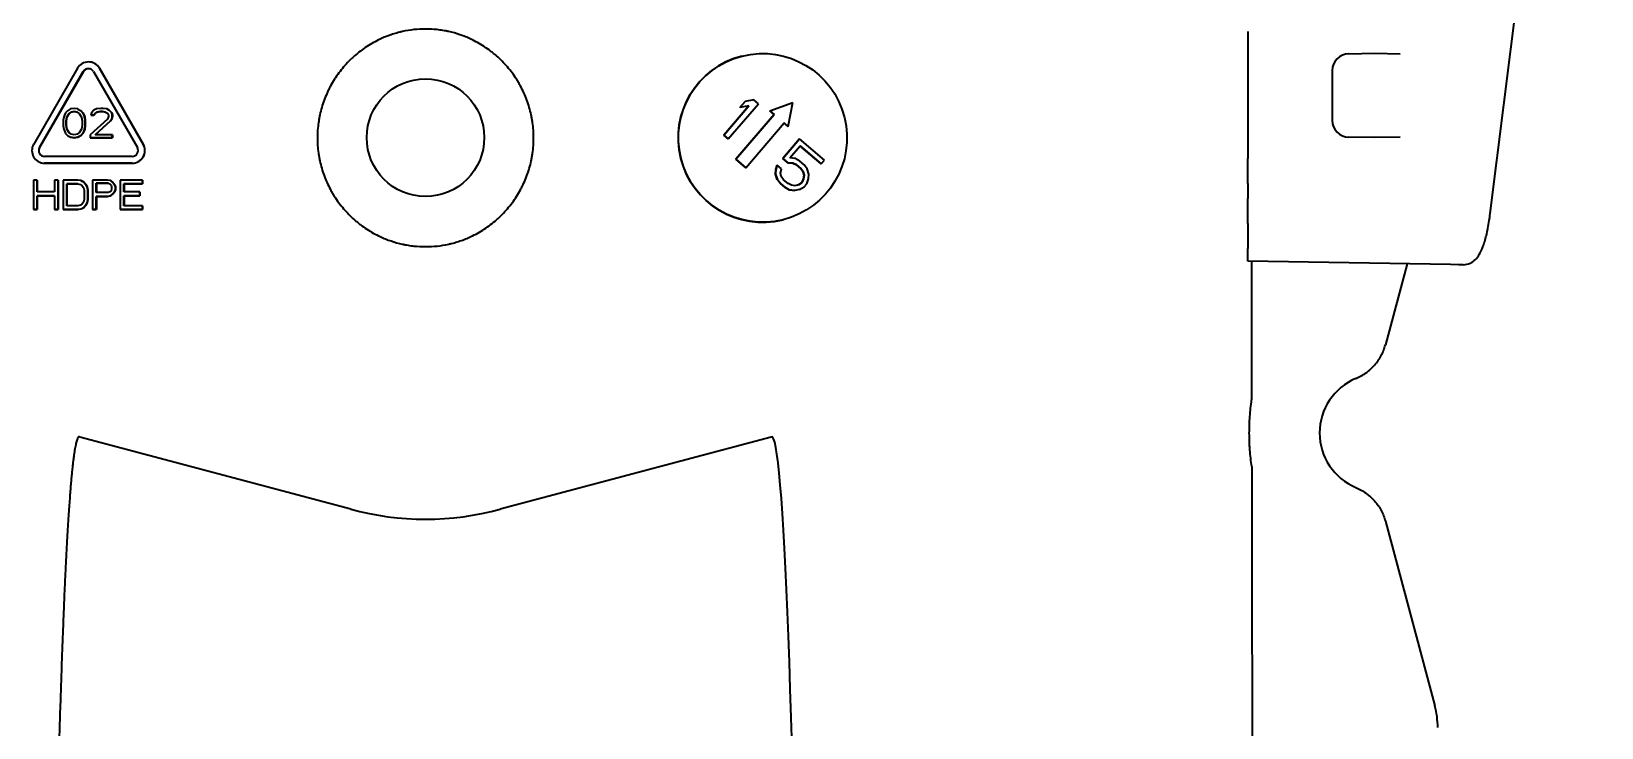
# Model space of a CAD drawing. Extents: x 5997 to 10491, y -672 to 3388.
# Drawn here: x 8517.7 to 8703.9, y 2822.6 to 2905.1 of the extents above; entities that cross this region are included whole.
import ezdxf

# ---------------------------------------------------------------- set-up
doc = ezdxf.new("R2010")
doc.units = 0
doc.header["$LTSCALE"] = 5
doc.layers.add('1', color=7, linetype='CONTINUOUS', true_color=0xffffff)

msp = doc.modelspace()

# ---------------------------------------------------------------- linework, layer by layer
at = {"layer": '1', "color": 7, "linetype": 'Continuous', "lineweight": 35}
for p, q in [((8690.7, 2883.52), (8703.9, 2988.49)), ((8661.97, 2905.12), (8661.97, 2890.04)), ((8602.01, 2902.2), (8602.01, 2902.2)), ((8673.94, 2902.47), (8676.97, 2902.53)), ((8676.97, 2902.53), (8680.01, 2902.47)), ((8523.21, 2900.75), (8518.02, 2891.75)), ((8523.91, 2900.35), (8518.71, 2891.35)), ((8518.71, 2891.35), (8523.9, 2900.35)), ((8523.91, 2900.35), (8523.9, 2900.35)), ((8524.88, 2901.45), (8524.87, 2901.46)), ((8525.12, 2900.35), (8530.31, 2891.35)), ((8525.81, 2900.75), (8525.81, 2900.75)), ((8531, 2891.75), (8525.81, 2900.75)), ((8525.81, 2900.75), (8531.01, 2891.75)), ((8671.97, 2900.47), (8671.97, 2894.58)), ((8601.74, 2896.11), (8602.35, 2896.82)), ((8602.35, 2896.82), (8601.74, 2896.11)), ((8603.41, 2897), (8602.35, 2896.82)), ((8602.35, 2896.82), (8602.35, 2896.82)), ((8603.93, 2896.55), (8603.41, 2897)), ((8605.29, 2895.72), (8608.01, 2896.68)), ((8607.48, 2893.85), (8608.01, 2896.69)), ((8608.01, 2896.68), (8608.01, 2896.69)), ((8608.01, 2896.68), (8608.01, 2896.69)), ((8521.58, 2894.96), (8521.51, 2894.58)), ((8521.66, 2895.18), (8521.58, 2894.96)), ((8521.8, 2895.48), (8521.66, 2895.18)), ((8522.02, 2895.7), (8521.8, 2895.48)), ((8521.87, 2894.51), (8521.95, 2894.96)), ((8521.95, 2894.96), (8521.88, 2894.51)), ((8522.24, 2895.4), (8521.95, 2894.96)), ((8521.95, 2894.96), (8522.24, 2895.4)), ((8521.95, 2894.96), (8521.95, 2894.96)), ((8522.38, 2895.93), (8522.02, 2895.7)), ((8522.46, 2895.55), (8522.24, 2895.4)), ((8522.24, 2895.4), (8522.46, 2895.55)), ((8522.24, 2895.4), (8522.24, 2895.4)), ((8522.82, 2896), (8522.38, 2895.93)), ((8522.83, 2895.63), (8522.46, 2895.55)), ((8522.46, 2895.55), (8522.82, 2895.63)), ((8522.46, 2895.55), (8522.46, 2895.55)), ((8523.26, 2895.93), (8522.82, 2896)), ((8522.83, 2895.63), (8522.82, 2895.63)), ((8522.82, 2895.63), (8523.19, 2895.55)), ((8523.19, 2895.55), (8522.83, 2895.63)), ((8523.19, 2895.55), (8523.41, 2895.4)), ((8523.26, 2895.92), (8523.26, 2895.93)), ((8523.62, 2895.7), (8523.26, 2895.93)), ((8523.26, 2895.92), (8523.63, 2895.7)), ((8523.41, 2895.4), (8523.7, 2894.96)), ((8523.63, 2895.7), (8523.62, 2895.7)), ((8523.84, 2895.48), (8523.62, 2895.7)), ((8523.63, 2895.7), (8523.85, 2895.48)), ((8523.7, 2894.96), (8523.77, 2894.51)), ((8523.85, 2895.48), (8523.84, 2895.48)), ((8523.99, 2895.18), (8523.84, 2895.48)), ((8523.85, 2895.48), (8523.99, 2895.18)), ((8523.99, 2895.18), (8524.07, 2894.96)), ((8523.99, 2895.18), (8523.99, 2895.18)), ((8524.06, 2894.96), (8523.99, 2895.18)), ((8524.07, 2894.96), (8524.06, 2894.96)), ((8524.13, 2894.59), (8524.06, 2894.96)), ((8524.07, 2894.96), (8524.14, 2894.58)), ((8526.76, 2894.73), (8524.72, 2892.87)), ((8524.86, 2895.48), (8524.79, 2895.18)), ((8524.8, 2895.18), (8524.79, 2895.18)), ((8524.79, 2895.18), (8525.16, 2895.18)), ((8525.16, 2895.18), (8524.8, 2895.18)), ((8525.16, 2895.78), (8524.86, 2895.48)), ((8525.45, 2895.93), (8525.16, 2895.78)), ((8525.31, 2895.4), (8525.16, 2895.18)), ((8525.16, 2895.18), (8525.3, 2895.4)), ((8525.16, 2895.18), (8525.16, 2895.18)), ((8525.3, 2895.4), (8525.52, 2895.55)), ((8525.31, 2895.4), (8525.3, 2895.4)), ((8525.52, 2895.55), (8525.31, 2895.4)), ((8525.96, 2896), (8525.45, 2895.93)), ((8525.89, 2895.63), (8525.52, 2895.55)), ((8525.52, 2895.55), (8525.88, 2895.63)), ((8525.52, 2895.55), (8525.52, 2895.55)), ((8525.89, 2895.63), (8525.88, 2895.63)), ((8525.88, 2895.63), (8526.18, 2895.63)), ((8526.18, 2895.63), (8525.89, 2895.63)), ((8526.25, 2896), (8525.96, 2896)), ((8526.54, 2895.55), (8526.18, 2895.63)), ((8526.18, 2895.63), (8526.18, 2895.63)), ((8526.18, 2895.63), (8526.54, 2895.55)), ((8526.69, 2895.93), (8526.25, 2896)), ((8526.54, 2895.55), (8526.76, 2895.41)), ((8526.69, 2895.93), (8526.98, 2895.78)), ((8526.69, 2895.93), (8526.69, 2895.93)), ((8526.98, 2895.78), (8526.69, 2895.93)), ((8526.76, 2895.41), (8526.9, 2895.18)), ((8526.9, 2895.03), (8526.76, 2894.73)), ((8526.9, 2895.18), (8526.9, 2895.03)), ((8526.98, 2895.78), (8527.27, 2895.48)), ((8526.98, 2895.78), (8526.98, 2895.78)), ((8527.27, 2895.48), (8526.98, 2895.78)), ((8527.12, 2894.51), (8527.27, 2894.73)), ((8527.27, 2894.73), (8527.13, 2894.51)), ((8527.27, 2895.48), (8527.35, 2895.18)), ((8527.27, 2895.48), (8527.27, 2895.48)), ((8527.34, 2895.18), (8527.27, 2895.48)), ((8527.35, 2895.03), (8527.27, 2894.73)), ((8527.27, 2894.73), (8527.34, 2895.03)), ((8527.27, 2894.73), (8527.27, 2894.73)), ((8527.35, 2895.18), (8527.34, 2895.18)), ((8527.34, 2895.03), (8527.34, 2895.18)), ((8527.35, 2895.03), (8527.34, 2895.03)), ((8527.35, 2895.18), (8527.35, 2895.03)), ((8599.83, 2892.81), (8602.8, 2896.29)), ((8602.8, 2896.29), (8599.84, 2892.82)), ((8600.36, 2892.37), (8603.93, 2896.55)), ((8605.8, 2895.29), (8601.25, 2889.96)), ((8601.25, 2889.96), (8605.79, 2895.29)), ((8602.8, 2896.29), (8601.74, 2896.11)), ((8601.74, 2896.11), (8601.74, 2896.11)), ((8602.8, 2896.29), (8602.8, 2896.29)), ((8602.8, 2896.29), (8602.8, 2896.29)), ((8605.29, 2895.72), (8605.29, 2895.72)), ((8605.79, 2895.29), (8605.29, 2895.72)), ((8605.29, 2895.72), (8605.8, 2895.29)), ((8605.79, 2895.29), (8605.8, 2895.29)), ((8521.51, 2894.58), (8521.51, 2893.92)), ((8521.51, 2893.92), (8521.58, 2893.54)), ((8521.58, 2893.54), (8521.66, 2893.32)), ((8521.66, 2893.32), (8521.8, 2893.02)), ((8521.8, 2893.02), (8522.02, 2892.8)), ((8521.87, 2894.51), (8521.88, 2894.51)), ((8521.87, 2893.99), (8521.87, 2894.51)), ((8521.88, 2893.99), (8521.87, 2893.99)), ((8521.95, 2893.54), (8521.87, 2893.99)), ((8521.88, 2894.51), (8521.88, 2893.99)), ((8521.88, 2893.99), (8521.95, 2893.54)), ((8521.95, 2893.54), (8522.24, 2893.09)), ((8521.95, 2893.54), (8521.95, 2893.54)), ((8522.24, 2893.1), (8521.95, 2893.54)), ((8522.24, 2893.09), (8522.24, 2893.1)), ((8522.46, 2892.95), (8522.24, 2893.1)), ((8522.24, 2893.09), (8522.46, 2892.95)), ((8522.82, 2892.87), (8522.46, 2892.95)), ((8523.19, 2892.95), (8522.82, 2892.87)), ((8523.41, 2893.1), (8523.19, 2892.95)), ((8523.7, 2893.54), (8523.41, 2893.1)), ((8523.62, 2892.8), (8523.84, 2893.02)), ((8523.85, 2893.02), (8523.63, 2892.8)), ((8523.77, 2893.99), (8523.7, 2893.54)), ((8523.77, 2894.51), (8523.77, 2893.99)), ((8523.84, 2893.02), (8523.99, 2893.32)), ((8523.85, 2893.02), (8523.84, 2893.02)), ((8523.99, 2893.32), (8523.85, 2893.02)), ((8524.07, 2893.54), (8523.99, 2893.32)), ((8523.99, 2893.32), (8524.06, 2893.54)), ((8523.99, 2893.32), (8523.99, 2893.32)), ((8524.06, 2893.54), (8524.13, 2893.92)), ((8524.07, 2893.54), (8524.06, 2893.54)), ((8524.14, 2893.91), (8524.07, 2893.54)), ((8524.14, 2894.58), (8524.13, 2894.59)), ((8524.13, 2893.92), (8524.13, 2894.59)), ((8524.14, 2893.91), (8524.13, 2893.92)), ((8524.14, 2894.58), (8524.14, 2893.91)), ((8524.72, 2892.87), (8524.72, 2892.5)), ((8525.3, 2892.87), (8527.12, 2894.51)), ((8527.34, 2892.87), (8525.3, 2892.87)), ((8527.13, 2894.51), (8525.31, 2892.87)), ((8527.13, 2894.51), (8527.12, 2894.51)), ((8527.35, 2892.87), (8527.34, 2892.87)), ((8527.34, 2892.5), (8527.34, 2892.87)), ((8527.35, 2892.87), (8527.35, 2892.5)), ((8602.43, 2888.96), (8606.98, 2894.28)), ((8607.48, 2893.85), (8606.97, 2894.28)), ((8606.98, 2894.28), (8607.48, 2893.85)), ((8607.48, 2893.85), (8607.48, 2893.85)), ((8518.71, 2891.35), (8518.71, 2891.35)), ((8522.02, 2892.8), (8522.38, 2892.57)), ((8522.39, 2892.57), (8522.38, 2892.57)), ((8522.38, 2892.57), (8522.82, 2892.5)), ((8522.83, 2892.5), (8522.39, 2892.57)), ((8522.82, 2892.5), (8523.26, 2892.57)), ((8522.83, 2892.5), (8522.82, 2892.5)), ((8523.26, 2892.57), (8522.83, 2892.5)), ((8523.63, 2892.8), (8523.26, 2892.57)), ((8523.26, 2892.57), (8523.62, 2892.8)), ((8523.26, 2892.57), (8523.26, 2892.57)), ((8523.63, 2892.8), (8523.62, 2892.8)), ((8527.35, 2892.5), (8524.72, 2892.5)), ((8524.72, 2892.5), (8524.72, 2892.5)), ((8524.72, 2892.5), (8527.34, 2892.5)), ((8527.35, 2892.5), (8527.34, 2892.5)), ((8531.01, 2891.75), (8531, 2891.75)), ((8599.83, 2892.81), (8599.84, 2892.82)), ((8600.36, 2892.37), (8599.83, 2892.81)), ((8599.84, 2892.82), (8600.36, 2892.37)), ((8600.36, 2892.37), (8600.36, 2892.37)), ((8606.83, 2890.07), (8608.81, 2892.39)), ((8608.81, 2892.39), (8606.83, 2890.07)), ((8607.65, 2890.15), (8608.87, 2891.57)), ((8608.81, 2892.39), (8608.81, 2892.39)), ((8611.77, 2889.86), (8608.81, 2892.39)), ((8611.39, 2889.41), (8608.86, 2891.57)), ((8608.87, 2891.57), (8611.39, 2889.41)), ((8676.97, 2892.53), (8673.94, 2892.58)), ((8680.01, 2892.58), (8676.97, 2892.53)), ((8518.95, 2889.55), (8518.96, 2889.54)), ((8529.7, 2890.3), (8519.31, 2890.3)), ((8519.32, 2889.5), (8519.31, 2889.5)), ((8519.31, 2889.5), (8529.7, 2889.5)), ((8529.71, 2889.5), (8519.32, 2889.5)), ((8529.71, 2889.5), (8529.7, 2889.5)), ((8602.43, 2888.96), (8601.25, 2889.96)), ((8601.25, 2889.96), (8602.43, 2888.96)), ((8601.25, 2889.96), (8601.25, 2889.96)), ((8606.02, 2888.77), (8606.15, 2889.27)), ((8606.15, 2889.27), (8606.02, 2888.77)), ((8606.15, 2889.27), (8606.15, 2889.27)), ((8606.67, 2888.83), (8606.15, 2889.27)), ((8606.83, 2890.07), (8606.83, 2890.07)), ((8607.44, 2889.55), (8606.83, 2890.07)), ((8606.83, 2890.07), (8607.44, 2889.55)), ((8607.44, 2889.55), (8607.44, 2889.55)), ((8608.02, 2889.52), (8607.44, 2889.55)), ((8607.44, 2889.55), (8608.02, 2889.52)), ((8608.31, 2890.04), (8607.65, 2890.15)), ((8608.02, 2889.52), (8608.02, 2889.52)), ((8608.44, 2889.31), (8608.02, 2889.52)), ((8608.02, 2889.52), (8608.45, 2889.31)), ((8608.83, 2889.76), (8608.31, 2890.04)), ((8608.44, 2889.31), (8608.45, 2889.31)), ((8608.97, 2888.87), (8608.44, 2889.31)), ((8608.45, 2889.31), (8608.97, 2888.87)), ((8609.35, 2889.31), (8608.83, 2889.76)), ((8609.71, 2888.85), (8609.35, 2889.31)), ((8611.39, 2889.41), (8611.77, 2889.86)), ((8611.39, 2889.41), (8611.39, 2889.41)), ((8661.97, 2887.09), (8661.97, 2890.04)), ((8518.45, 2887.5), (8518.01, 2887.5)), ((8518.01, 2887.5), (8518.01, 2884)), ((8518.45, 2887.5), (8518.45, 2887.5)), ((8518.45, 2886.09), (8518.45, 2887.5)), ((8518.45, 2887.5), (8518.45, 2886.09)), ((8520.93, 2887.5), (8520.49, 2887.5)), ((8520.49, 2887.5), (8520.49, 2886.09)), ((8520.93, 2887.5), (8520.93, 2887.5)), ((8520.93, 2884), (8520.93, 2887.5)), ((8520.93, 2887.5), (8520.93, 2884)), ((8521.51, 2887.5), (8521.51, 2884)), ((8523.26, 2887.5), (8521.51, 2887.5)), ((8523.62, 2887.43), (8523.26, 2887.5)), ((8523.63, 2887.42), (8523.62, 2887.43)), ((8523.91, 2887.28), (8523.62, 2887.43)), ((8523.63, 2887.42), (8523.92, 2887.28)), ((8526.75, 2887.5), (8525.01, 2887.5)), ((8525.01, 2887.5), (8525.01, 2884)), ((8527.12, 2887.43), (8526.75, 2887.5)), ((8527.12, 2887.43), (8527.12, 2887.43)), ((8527.41, 2887.2), (8527.12, 2887.43)), ((8527.12, 2887.43), (8527.42, 2887.2)), ((8530.91, 2887.5), (8528.29, 2887.5)), ((8528.29, 2887.5), (8528.29, 2884)), ((8530.91, 2887.5), (8530.91, 2887.5)), ((8530.91, 2887.05), (8530.91, 2887.5)), ((8530.91, 2887.5), (8530.91, 2887.05)), ((8602.43, 2888.96), (8602.43, 2888.96)), ((8605.98, 2888.19), (8606.02, 2888.77)), ((8606.02, 2888.77), (8605.98, 2888.19)), ((8606.18, 2887.55), (8605.98, 2888.19)), ((8605.98, 2888.19), (8606.19, 2887.55)), ((8605.98, 2888.19), (8605.98, 2888.19)), ((8606.02, 2888.77), (8606.02, 2888.77)), ((8606.54, 2887.09), (8606.18, 2887.55)), ((8606.18, 2887.55), (8606.19, 2887.55)), ((8606.19, 2887.55), (8606.55, 2887.09)), ((8606.54, 2888.32), (8606.67, 2888.83)), ((8606.65, 2887.92), (8606.54, 2888.32)), ((8606.93, 2887.53), (8606.65, 2887.92)), ((8607.45, 2887.09), (8606.93, 2887.53)), ((8608.97, 2888.87), (8608.97, 2888.87)), ((8609.24, 2888.48), (8608.97, 2888.87)), ((8608.97, 2888.87), (8609.24, 2888.48)), ((8609, 2887.14), (8609.15, 2887.32)), ((8609.16, 2887.32), (8609, 2887.14)), ((8609.15, 2887.32), (8609.29, 2887.66)), ((8609.15, 2887.32), (8609.16, 2887.32)), ((8609.3, 2887.66), (8609.16, 2887.32)), ((8609.24, 2888.48), (8609.24, 2888.48)), ((8609.35, 2888.08), (8609.24, 2888.48)), ((8609.24, 2888.48), (8609.35, 2888.08)), ((8609.29, 2887.66), (8609.35, 2888.08)), ((8609.29, 2887.66), (8609.3, 2887.66)), ((8609.35, 2888.08), (8609.3, 2887.66)), ((8609.35, 2888.08), (8609.35, 2888.08)), ((8609.67, 2887.04), (8609.87, 2887.63)), ((8609.92, 2888.21), (8609.71, 2888.85)), ((8609.87, 2887.63), (8609.92, 2888.21)), ((8520.49, 2886.09), (8518.45, 2886.09)), ((8518.45, 2885.64), (8518.45, 2885.64)), ((8518.45, 2885.64), (8520.49, 2885.64)), ((8518.45, 2884), (8518.45, 2885.64)), ((8520.49, 2885.64), (8518.45, 2885.64)), ((8518.45, 2885.64), (8518.45, 2884)), ((8520.49, 2885.64), (8520.49, 2884)), ((8521.95, 2887.05), (8521.95, 2884.45)), ((8523.26, 2887.05), (8521.95, 2887.05)), ((8521.95, 2887.05), (8521.95, 2887.05)), ((8521.95, 2884.45), (8521.95, 2887.05)), ((8521.95, 2887.05), (8523.26, 2887.05)), ((8523.26, 2887.05), (8523.55, 2886.98)), ((8523.55, 2886.98), (8523.77, 2886.83)), ((8523.77, 2886.83), (8523.91, 2886.61)), ((8523.92, 2887.28), (8523.91, 2887.28)), ((8524.2, 2886.98), (8523.91, 2887.28)), ((8523.91, 2886.61), (8523.99, 2886.31)), ((8523.92, 2887.28), (8524.21, 2886.98)), ((8523.99, 2886.31), (8523.99, 2885.19)), ((8524.21, 2886.98), (8524.2, 2886.98)), ((8524.35, 2886.68), (8524.2, 2886.98)), ((8524.21, 2886.98), (8524.36, 2886.68)), ((8524.36, 2886.68), (8524.35, 2886.68)), ((8524.42, 2886.31), (8524.35, 2886.68)), ((8524.36, 2886.68), (8524.43, 2886.31)), ((8524.43, 2886.31), (8524.42, 2886.31)), ((8524.42, 2885.19), (8524.42, 2886.31)), ((8524.43, 2886.31), (8524.43, 2885.19)), ((8525.45, 2887.13), (8525.44, 2887.13)), ((8525.44, 2886.01), (8525.44, 2887.13)), ((8525.44, 2887.13), (8526.83, 2887.13)), ((8526.83, 2886.01), (8525.44, 2886.01)), ((8525.45, 2885.56), (8525.44, 2885.56)), ((8525.44, 2884), (8525.44, 2885.56)), ((8525.44, 2885.56), (8526.75, 2885.56)), ((8525.45, 2887.13), (8525.45, 2886.01)), ((8526.83, 2887.13), (8525.45, 2887.13)), ((8526.76, 2885.56), (8525.45, 2885.56)), ((8525.45, 2885.56), (8525.45, 2884)), ((8526.75, 2885.56), (8527.12, 2885.64)), ((8526.76, 2885.56), (8526.75, 2885.56)), ((8527.12, 2885.64), (8526.76, 2885.56)), ((8526.83, 2887.13), (8527.05, 2887.05)), ((8527.05, 2886.09), (8526.83, 2886.01)), ((8527.05, 2887.05), (8527.19, 2886.91)), ((8527.19, 2886.23), (8527.05, 2886.09)), ((8527.12, 2885.64), (8527.41, 2885.86)), ((8527.42, 2885.86), (8527.12, 2885.64)), ((8527.12, 2885.64), (8527.12, 2885.64)), ((8527.19, 2886.91), (8527.26, 2886.68)), ((8527.26, 2886.46), (8527.19, 2886.23)), ((8527.26, 2886.68), (8527.26, 2886.46)), ((8527.42, 2887.2), (8527.41, 2887.2)), ((8527.63, 2886.91), (8527.41, 2887.2)), ((8527.41, 2885.86), (8527.63, 2886.16)), ((8527.42, 2885.86), (8527.41, 2885.86)), ((8527.42, 2887.2), (8527.63, 2886.9)), ((8527.63, 2886.16), (8527.42, 2885.86)), ((8527.63, 2886.9), (8527.63, 2886.91)), ((8527.7, 2886.68), (8527.63, 2886.91)), ((8527.63, 2886.9), (8527.71, 2886.68)), ((8527.63, 2886.16), (8527.7, 2886.38)), ((8527.71, 2886.38), (8527.63, 2886.16)), ((8527.63, 2886.16), (8527.63, 2886.16)), ((8527.7, 2886.38), (8527.7, 2886.68)), ((8527.7, 2886.68), (8527.71, 2886.68)), ((8527.71, 2886.38), (8527.7, 2886.38)), ((8527.71, 2886.68), (8527.71, 2886.38)), ((8528.73, 2887.05), (8528.72, 2887.05)), ((8528.72, 2886.09), (8528.72, 2887.05)), ((8528.72, 2887.05), (8530.91, 2887.05)), ((8530.62, 2886.09), (8528.72, 2886.09)), ((8528.73, 2885.64), (8528.72, 2885.64)), ((8528.72, 2884.45), (8528.72, 2885.64)), ((8528.72, 2885.64), (8530.62, 2885.64)), ((8530.91, 2887.05), (8528.73, 2887.05)), ((8528.73, 2887.05), (8528.73, 2886.09)), ((8530.62, 2885.64), (8528.73, 2885.64)), ((8528.73, 2885.64), (8528.73, 2884.45)), ((8530.62, 2886.08), (8530.62, 2886.09)), ((8530.62, 2885.64), (8530.62, 2886.09)), ((8530.62, 2886.08), (8530.62, 2885.64)), ((8530.62, 2885.64), (8530.62, 2885.64)), ((8530.91, 2887.05), (8530.91, 2887.05)), ((8607.07, 2886.64), (8606.54, 2887.09)), ((8606.54, 2887.09), (8606.55, 2887.09)), ((8606.55, 2887.09), (8607.07, 2886.64)), ((8607.58, 2886.36), (8607.07, 2886.64)), ((8607.07, 2886.64), (8607.07, 2886.64)), ((8607.07, 2886.64), (8607.58, 2886.36)), ((8607.87, 2886.88), (8607.45, 2887.09)), ((8607.58, 2886.36), (8607.58, 2886.36)), ((8608.24, 2886.25), (8607.58, 2886.36)), ((8607.58, 2886.36), (8608.25, 2886.25)), ((8608.29, 2886.83), (8607.87, 2886.88)), ((8608.81, 2886.39), (8608.24, 2886.25)), ((8608.24, 2886.25), (8608.25, 2886.25)), ((8608.69, 2886.95), (8608.29, 2886.83)), ((8608.29, 2886.83), (8608.29, 2886.83)), ((8608.69, 2886.95), (8609, 2887.14)), ((8609, 2887.14), (8608.69, 2886.95)), ((8608.69, 2886.95), (8608.69, 2886.95)), ((8608.81, 2886.39), (8609.36, 2886.68)), ((8608.81, 2886.39), (8608.81, 2886.39)), ((8608.81, 2886.39), (8608.81, 2886.39)), ((8609, 2887.14), (8609, 2887.14)), ((8609.36, 2886.68), (8609.67, 2887.04)), ((8661.97, 2887.09), (8661.97, 2885.32)), ((8518.02, 2884), (8518.01, 2884)), ((8518.01, 2884), (8518.45, 2884)), ((8518.45, 2884), (8518.02, 2884)), ((8518.45, 2884), (8518.45, 2884)), ((8520.49, 2884), (8520.93, 2884)), ((8520.49, 2884), (8520.49, 2884)), ((8520.93, 2884), (8520.49, 2884)), ((8520.93, 2884), (8520.93, 2884)), ((8521.51, 2884), (8521.51, 2884)), ((8521.51, 2884), (8523.26, 2884)), ((8523.26, 2884), (8521.51, 2884)), ((8523.26, 2884.45), (8521.95, 2884.45)), ((8523.55, 2884.52), (8523.26, 2884.45)), ((8523.26, 2884), (8523.62, 2884.08)), ((8523.63, 2884.07), (8523.26, 2884)), ((8523.26, 2884), (8523.26, 2884)), ((8523.77, 2884.67), (8523.55, 2884.52)), ((8523.62, 2884.08), (8523.91, 2884.22)), ((8523.63, 2884.07), (8523.62, 2884.08)), ((8523.92, 2884.22), (8523.63, 2884.07)), ((8523.91, 2884.89), (8523.77, 2884.67)), ((8523.99, 2885.19), (8523.91, 2884.89)), ((8523.91, 2884.22), (8524.2, 2884.52)), ((8523.92, 2884.22), (8523.91, 2884.22)), ((8524.21, 2884.52), (8523.92, 2884.22)), ((8524.2, 2884.52), (8524.35, 2884.82)), ((8524.21, 2884.52), (8524.2, 2884.52)), ((8524.36, 2884.82), (8524.21, 2884.52)), ((8524.35, 2884.82), (8524.42, 2885.19)), ((8524.36, 2884.82), (8524.35, 2884.82)), ((8524.43, 2885.19), (8524.36, 2884.82)), ((8524.43, 2885.19), (8524.42, 2885.19)), ((8525.01, 2884), (8525.01, 2884)), ((8525.01, 2884), (8525.44, 2884)), ((8525.45, 2884), (8525.01, 2884)), ((8525.45, 2884), (8525.44, 2884)), ((8528.29, 2884), (8530.91, 2884)), ((8528.29, 2884), (8528.29, 2884)), ((8530.91, 2884), (8528.29, 2884)), ((8530.91, 2884.45), (8528.72, 2884.45)), ((8530.91, 2884), (8530.91, 2884.45)), ((8530.91, 2884.45), (8530.91, 2884.45)), ((8530.91, 2884.45), (8530.91, 2884)), ((8530.91, 2884), (8530.91, 2884)), ((8661.97, 2882.36), (8661.97, 2885.32)), ((8606.86, 2882.8), (8606.86, 2882.8)), ((8661.97, 2882.36), (8661.97, 2879.41)), ((8661.97, 2877.91), (8661.97, 2879.41)), ((8685.98, 2877.49), (8661.97, 2877.91)), ((8680.85, 2877.58), (8678.27, 2867.97)), ((8686.95, 2877.47), (8685.98, 2877.49)), ((8687.48, 2877.46), (8686.95, 2877.47)), ((8555.61, 2848.5), (8523.47, 2857.05)), ((8605.47, 2857.05), (8573.34, 2848.5)), ((8678.27, 2847.08), (8684.13, 2825.21))]:
    msp.add_line(p, q, dxfattribs=at)
msp.add_circle((8564.47, 2892.53), 6.97, dxfattribs=at)
for centre, radius, start, end in [((8673.97, 2900.47), 2, 91, 180), ((8673.97, 2894.58), 2, 180, 269), ((8677.47, 2857.53), 7, 112.5978, 247.4022)]:
    msp.add_arc(centre, radius, start, end, dxfattribs=at)
for centre, major_axis, ratio, start_param, end_param in [((8604.43, 2892.5), (2.43, -9.7), 0.999838, 3.141683, 6.283177), ((8524.51, 2900), (-0.36, -1.46), 0.999838, 2.339425, 4.43382), ((8524.51, 2900), (0.17, 0.679), 0.999838, 5.481018, 7.575413), ((8524.51, 2900), (-0.17, -0.679), 0.999838, 3.141609, 4.43382), ((8524.51, 2900), (0.36, 1.46), 0.999838, 5.481018, 6.283203), ((8519.31, 2891), (-0.36, -1.46), 0.999838, 4.43382, 6.528215), ((8519.31, 2891), (0.17, 0.679), 0.999838, 1.292228, 3.386623), ((8519.32, 2891), (-0.17, -0.679), 0.999838, 4.43382, 6.283177), ((8529.7, 2891), (-0.36, -1.46), 0.999838, 0.24503, 2.339425), ((8529.7, 2891), (0.17, 0.679), 0.999838, 3.386623, 5.481018), ((8529.71, 2891), (0.36, 1.46), 0.999838, 3.386623, 5.481018), ((8519.32, 2891), (0.36, 1.46), 0.999838, 3.141577, 3.386623), ((8605.47, 2674.14), (-0.07, -182.94), 0.021861, 2.096015, 3.159067), ((8564.47, 2881.05), (33.82, 0), 0.997564, 4.447131, 4.977647), ((8674.47, 2822.62), (-9.92, -1.31), 0.999845, 3.010713, 3.272472)]:
    msp.add_ellipse(centre, major_axis=major_axis, ratio=ratio, start_param=start_param, end_param=end_param, dxfattribs=at)
msp.add_ellipse((8604.44, 2892.5), major_axis=(-2.43, 9.7), ratio=0.999838, dxfattribs=at)
for points, knots in [([(8559.11, 2904.21), (8558.83, 2904.08), (8558.56, 2903.94), (8558.03, 2903.64), (8557.5, 2903.33), (8556.76, 2902.8), (8556.28, 2902.41), (8556, 2902.16), (8555.94, 2902.11), (8555.83, 2902.01), (8555.77, 2901.96), (8555.6, 2901.8), (8555.49, 2901.69), (8555.17, 2901.36), (8554.76, 2900.91), (8554.19, 2900.2), (8553.67, 2899.45), (8553.36, 2898.93), (8553.18, 2898.59), (8553.14, 2898.52), (8553.07, 2898.38), (8552.97, 2898.18), (8552.87, 2897.97), (8552.68, 2897.55), (8552.45, 2896.99), (8552.16, 2896.12), (8552.01, 2895.53), (8551.91, 2895.09), (8551.87, 2894.86), (8551.83, 2894.64), (8551.81, 2894.48), (8551.8, 2894.41), (8551.74, 2894.03), (8551.71, 2893.72), (8551.66, 2893.11), (8551.64, 2892.51), (8551.67, 2891.6), (8551.74, 2890.99), (8551.8, 2890.54), (8551.83, 2890.39), (8551.87, 2890.16), (8551.88, 2890.08), (8551.91, 2889.93), (8551.99, 2889.56), (8552.08, 2889.19), (8552.25, 2888.6), (8552.44, 2888.02), (8552.79, 2887.18), (8553.06, 2886.63), (8553.24, 2886.3), (8553.28, 2886.23), (8553.35, 2886.1), (8553.39, 2886.03), (8553.51, 2885.83), (8553.59, 2885.7), (8553.84, 2885.31), (8554.18, 2884.81), (8554.75, 2884.1), (8555.37, 2883.43), (8555.81, 2883.01), (8556.1, 2882.75), (8556.16, 2882.7), (8556.27, 2882.6), (8556.45, 2882.46), (8556.63, 2882.31), (8557, 2882.04), (8557.5, 2881.68), (8558.28, 2881.21), (8558.82, 2880.93), (8559.1, 2880.8)], [0, 0, 0, 0, 0.03125, 0.03125, 0.0625, 0.09375, 0.125, 0.125, 0.132813, 0.132813, 0.140625, 0.140625, 0.15625, 0.15625, 0.1875, 0.21875, 0.25, 0.28125, 0.28125, 0.289063, 0.289063, 0.296875, 0.3125, 0.3125, 0.34375, 0.375, 0.40625, 0.40625, 0.421875, 0.429688, 0.429688, 0.4375, 0.4375, 0.46875, 0.46875, 0.5, 0.53125, 0.5625, 0.5625, 0.578125, 0.578125, 0.585938, 0.585938, 0.59375, 0.625, 0.625, 0.65625, 0.6875, 0.71875, 0.71875, 0.726563, 0.726563, 0.734375, 0.734375, 0.75, 0.75, 0.78125, 0.8125, 0.84375, 0.875, 0.875, 0.882813, 0.882813, 0.890625, 0.90625, 0.90625, 0.9375, 0.96875, 1, 1, 1, 1]), ([(8569.84, 2904.21), (8569.42, 2904.4), (8568.56, 2904.75), (8567.67, 2905), (8567.16, 2905.11), (8567.11, 2905.12), (8566.99, 2905.14), (8566.82, 2905.18), (8566.65, 2905.21), (8566.31, 2905.26), (8566.08, 2905.3), (8565.4, 2905.37), (8564.94, 2905.4), (8564.01, 2905.4), (8563.09, 2905.35), (8562.18, 2905.2), (8561.67, 2905.08), (8561.61, 2905.07), (8561.5, 2905.04), (8561.33, 2905), (8560.94, 2904.9), (8560.61, 2904.8), (8559.96, 2904.57), (8559.53, 2904.4), (8559.11, 2904.21)], [0, 0, 0, 0, 0.125, 0.25, 0.25, 0.265625, 0.265625, 0.28125, 0.3125, 0.3125, 0.375, 0.375, 0.5, 0.5, 0.625, 0.75, 0.75, 0.765625, 0.765625, 0.78125, 0.8125, 0.875, 0.875, 1, 1, 1, 1]), ([(8569.84, 2880.8), (8570.12, 2880.93), (8570.39, 2881.07), (8570.93, 2881.37), (8571.45, 2881.68), (8572.19, 2882.21), (8572.67, 2882.59), (8572.95, 2882.85), (8573.01, 2882.9), (8573.13, 2883), (8573.18, 2883.05), (8573.35, 2883.21), (8573.46, 2883.32), (8573.78, 2883.65), (8574.19, 2884.09), (8574.76, 2884.81), (8575.28, 2885.56), (8575.59, 2886.08), (8575.77, 2886.42), (8575.81, 2886.49), (8575.88, 2886.63), (8575.98, 2886.83), (8576.08, 2887.04), (8576.27, 2887.46), (8576.5, 2888.02), (8576.79, 2888.88), (8576.94, 2889.47), (8577.03, 2889.92), (8577.08, 2890.15), (8577.12, 2890.37), (8577.14, 2890.53), (8577.15, 2890.6), (8577.21, 2890.98), (8577.24, 2891.29), (8577.28, 2891.89), (8577.3, 2892.5), (8577.27, 2893.41), (8577.21, 2894.02), (8577.14, 2894.47), (8577.12, 2894.62), (8577.08, 2894.85), (8577.06, 2894.93), (8577.03, 2895.08), (8576.95, 2895.45), (8576.86, 2895.82), (8576.69, 2896.41), (8576.5, 2896.99), (8576.15, 2897.83), (8575.88, 2898.38), (8575.66, 2898.78), (8575.59, 2898.91), (8575.43, 2899.18), (8575.35, 2899.31), (8575.11, 2899.7), (8574.76, 2900.2), (8574.19, 2900.91), (8573.58, 2901.58), (8573.13, 2902), (8572.79, 2902.31), (8572.67, 2902.41), (8572.43, 2902.6), (8572.31, 2902.69), (8571.94, 2902.97), (8571.44, 2903.32), (8570.66, 2903.8), (8570.11, 2904.08), (8569.84, 2904.21)], [0, 0, 0, 0, 0.03125, 0.03125, 0.0625, 0.09375, 0.125, 0.125, 0.132812, 0.132812, 0.140625, 0.140625, 0.15625, 0.15625, 0.1875, 0.21875, 0.25, 0.28125, 0.28125, 0.289062, 0.289062, 0.296875, 0.3125, 0.3125, 0.34375, 0.375, 0.40625, 0.40625, 0.421875, 0.429687, 0.429687, 0.4375, 0.4375, 0.46875, 0.46875, 0.5, 0.53125, 0.5625, 0.5625, 0.578125, 0.578125, 0.585937, 0.585937, 0.59375, 0.625, 0.625, 0.65625, 0.6875, 0.71875, 0.71875, 0.734375, 0.734375, 0.75, 0.75, 0.78125, 0.8125, 0.84375, 0.875, 0.875, 0.890625, 0.890625, 0.90625, 0.90625, 0.9375, 0.96875, 1, 1, 1, 1]), ([(8687.48, 2877.46), (8687.8, 2877.48), (8688.36, 2877.59), (8689.01, 2878.09), (8689.47, 2878.72), (8689.88, 2879.61), (8690.26, 2880.91), (8690.53, 2882.3), (8690.66, 2883.24), (8690.7, 2883.52)], [0, 0, 0, 0, 0.112809, 0.221177, 0.342381, 0.507281, 0.705354, 0.912323, 1, 1, 1, 1]), ([(8559.1, 2880.8), (8559.52, 2880.6), (8560.38, 2880.26), (8561.27, 2880.01), (8561.78, 2879.9), (8561.84, 2879.88), (8561.95, 2879.86), (8562.12, 2879.83), (8562.29, 2879.8), (8562.63, 2879.74), (8562.86, 2879.71), (8563.55, 2879.63), (8564.01, 2879.61), (8564.94, 2879.61), (8565.86, 2879.66), (8566.77, 2879.81), (8567.28, 2879.92), (8567.34, 2879.93), (8567.45, 2879.96), (8567.62, 2880), (8568.01, 2880.11), (8568.34, 2880.21), (8568.99, 2880.43), (8569.42, 2880.6), (8569.84, 2880.8)], [0, 0, 0, 0, 0.125, 0.25, 0.25, 0.265625, 0.265625, 0.28125, 0.3125, 0.3125, 0.375, 0.375, 0.5, 0.5, 0.625, 0.75, 0.75, 0.765625, 0.765625, 0.78125, 0.8125, 0.875, 0.875, 1, 1, 1, 1]), ([(8674.78, 2863.99), (8675, 2864.08), (8675.2, 2864.18), (8675.6, 2864.4), (8675.79, 2864.52), (8676.07, 2864.72), (8676.16, 2864.79), (8676.29, 2864.9), (8676.34, 2864.93), (8676.42, 2865.01), (8676.47, 2865.05), (8676.68, 2865.24), (8676.84, 2865.4), (8677.14, 2865.75), (8677.28, 2865.92), (8677.47, 2866.21), (8677.54, 2866.3), (8677.63, 2866.45), (8677.66, 2866.5), (8677.71, 2866.6), (8677.74, 2866.65), (8677.88, 2866.9), (8678.07, 2867.32), (8678.21, 2867.75), (8678.27, 2867.97)], [0, 0, 0, 0, 0.125, 0.125, 0.25, 0.25, 0.3125, 0.3125, 0.34375, 0.34375, 0.375, 0.375, 0.5, 0.5, 0.625, 0.625, 0.6875, 0.6875, 0.71875, 0.71875, 0.75, 0.75, 0.875, 1, 1, 1, 1]), ([(8662.43, 2853.54), (8662.38, 2853.87), (8662.3, 2854.53), (8662.24, 2855.19), (8662.2, 2855.68), (8662.19, 2855.85), (8662.17, 2856.18), (8662.16, 2856.34), (8662.15, 2856.84), (8662.14, 2857.17), (8662.14, 2858.16), (8662.16, 2858.82), (8662.23, 2859.81), (8662.26, 2860.14), (8662.33, 2860.8), (8662.37, 2861.12), (8662.41, 2861.45)], [0, 0, 0, 0, 0.125, 0.25, 0.25, 0.3125, 0.3125, 0.375, 0.375, 0.5, 0.5, 0.75, 0.75, 0.875, 0.875, 1, 1, 1, 1]), ([(8523.47, 2857.05), (8523.44, 2857.07), (8523.39, 2857.09), (8523.31, 2857.04), (8523.23, 2856.92), (8523.16, 2856.76), (8523.1, 2856.55), (8523.03, 2856.28), (8522.96, 2855.98), (8522.9, 2855.64), (8522.84, 2855.27), (8522.78, 2854.87), (8522.72, 2854.42), (8522.66, 2853.93), (8522.61, 2853.4), (8522.54, 2852.8), (8522.48, 2852.15), (8522.42, 2851.43), (8522.35, 2850.64), (8522.29, 2849.76), (8522.21, 2848.78), (8522.14, 2847.69), (8522.06, 2846.48), (8521.99, 2845.14), (8521.9, 2843.66), (8521.82, 2842.04), (8521.73, 2840.25), (8521.64, 2838.28), (8521.55, 2836.11), (8521.46, 2833.73), (8521.36, 2831.09), (8521.26, 2828.17), (8521.15, 2824.92), (8521.04, 2821.33), (8520.93, 2817.37), (8520.82, 2813.04), (8520.71, 2808.46), (8520.6, 2803.69), (8520.49, 2798.62), (8520.39, 2793.16), (8520.28, 2787.19), (8520.18, 2780.66), (8520.08, 2773.58), (8520.01, 2768.5), (8519.98, 2765.87)], [0, 0, 0, 0, 0.023807, 0.047616, 0.071426, 0.095236, 0.119045, 0.142855, 0.166664, 0.190474, 0.214283, 0.238093, 0.261903, 0.285712, 0.309522, 0.333331, 0.357141, 0.380951, 0.40476, 0.42857, 0.452379, 0.476189, 0.499999, 0.523808, 0.547618, 0.571427, 0.595237, 0.619047, 0.642856, 0.666666, 0.690475, 0.714285, 0.738094, 0.761904, 0.785714, 0.809523, 0.833333, 0.857142, 0.880952, 0.904762, 0.928571, 0.952381, 0.97619, 1, 1, 1, 1]), ([(8674.78, 2851.06), (8675, 2850.97), (8675.2, 2850.88), (8675.6, 2850.65), (8675.79, 2850.53), (8676.07, 2850.33), (8676.16, 2850.26), (8676.29, 2850.16), (8676.34, 2850.12), (8676.42, 2850.04), (8676.47, 2850.01), (8676.68, 2849.81), (8676.84, 2849.65), (8677.14, 2849.31), (8677.28, 2849.13), (8677.47, 2848.85), (8677.54, 2848.75), (8677.63, 2848.61), (8677.66, 2848.56), (8677.71, 2848.46), (8677.74, 2848.41), (8677.88, 2848.15), (8678.07, 2847.74), (8678.21, 2847.3), (8678.27, 2847.08)], [0, 0, 0, 0, 0.125, 0.125, 0.25, 0.25, 0.3125, 0.3125, 0.34375, 0.34375, 0.375, 0.375, 0.5, 0.5, 0.625, 0.625, 0.6875, 0.6875, 0.71875, 0.71875, 0.75, 0.75, 0.875, 1, 1, 1, 1])]:
    msp.add_open_spline(points, degree=3, knots=knots, dxfattribs=at)
for points, degree in [([(8662.38, 2877.91), (8662.4, 2869.76), (8662.41, 2861.45)], 2), ([(8662.43, 2853.54), (8662.59, 2721.05)], 1)]:
    msp.add_open_spline(points, degree=degree, dxfattribs=at)

doc.saveas('drawing.dxf')
